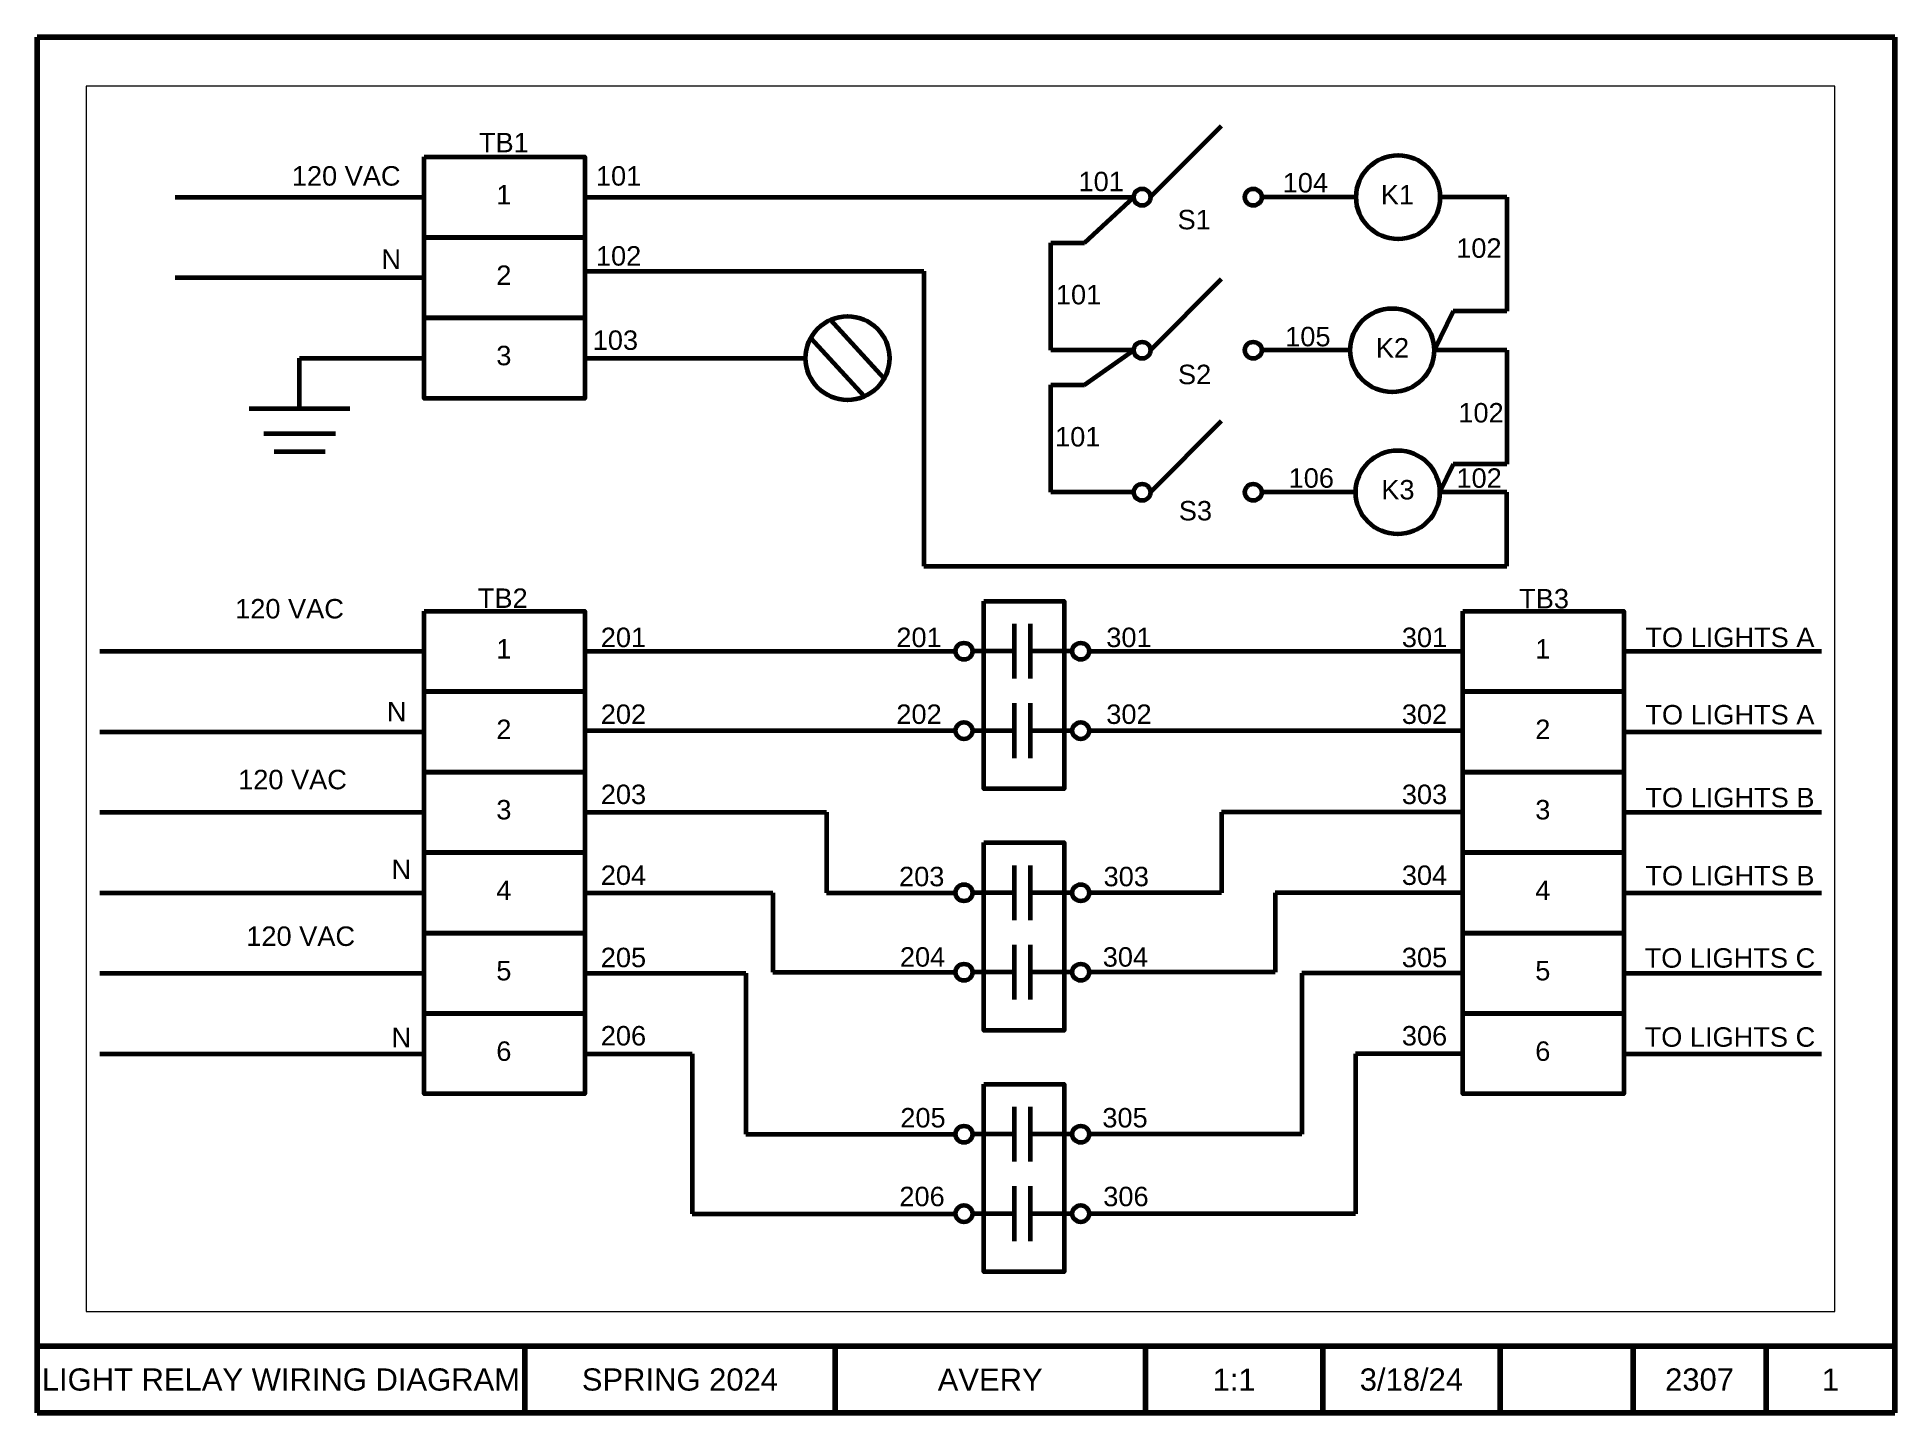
# Paper-space layout '1' of a CAD drawing. Header units: inches. Extents: x 0 to 10.5, y 0.1 to 7.8.
# The model-space entities are those that its viewports show. They can reach past a viewport. Long polylines and large blocks are cut down to what shows.
import ezdxf

# ---------------------------------------------------------------- set-up
doc = ezdxf.new("R2010")
doc.units = ezdxf.units.IN
doc.header["$MEASUREMENT"] = 0
for name, color, linetype, lineweight in [('Border', 5, 'Continuous', 80), ('Object', 1, 'Continuous', 60), ('Text', 7, 'Continuous', 30)]:
    doc.layers.add(name, color=color, linetype=linetype, lineweight=lineweight)
doc.layers.add('VP', color=8, linetype='Continuous', plot=False)
doc.styles.get("Standard").update_dxf_attribs({"font": 'arial.ttf'})

msp = doc.modelspace()

# ---------------------------------------------------------------- linework, layer by layer
at = {"layer": 'Object'}
for p, q in [((121.959, 82.4596), (122.2241, 82.7248)), ((118.3239, 82.4587), (119.2515, 82.4587)), ((119.8515, 82.4587), (121.8965, 82.4587)), ((121.7127, 82.2881), (121.8965, 82.4587)), ((122.7254, 82.4587), (122.3734, 82.4587)), ((123.2877, 82.4587), (123.0379, 82.4587)), ((123.2877, 82.4587), (123.2877, 82.0337)), ((121.5877, 81.8881), (121.5877, 82.2881)), ((121.5877, 82.2881), (121.7127, 82.2881)), ((119.8515, 82.1831), (121.1147, 82.1831)), ((121.1147, 82.1831), (121.1147, 81.0831)), ((118.3239, 82.1587), (119.2515, 82.1587)), ((121.959, 81.889), (122.2241, 82.1542)), ((120.9668, 81.7831), (120.7662, 82.0013)), ((123.0877, 82.0337), (123.0163, 81.8881)), ((123.2877, 82.0337), (123.0877, 82.0337)), ((120.8929, 81.7157), (120.6928, 81.9334)), ((118.7877, 81.8587), (119.2515, 81.8587)), ((118.7877, 81.6712), (118.7877, 81.8587)), ((119.8515, 81.8587), (120.6738, 81.8587)), ((121.8965, 81.8881), (121.5877, 81.8881)), ((121.7127, 81.7587), (121.8965, 81.8881)), ((122.7038, 81.8881), (122.3734, 81.8881)), ((123.2877, 81.8881), (123.0163, 81.8881)), ((123.2877, 81.8881), (123.2877, 81.4631)), ((121.5877, 81.3587), (121.5877, 81.7587)), ((121.5877, 81.7587), (121.7127, 81.7587)), ((118.6002, 81.6712), (118.9752, 81.6712)), ((118.6543, 81.5775), (118.9211, 81.5775)), ((121.959, 81.3596), (122.2241, 81.6248)), ((118.6926, 81.5112), (118.8828, 81.5112)), ((123.0877, 81.4631), (123.0365, 81.3587)), ((123.2877, 81.4631), (123.0877, 81.4631)), ((121.8965, 81.3587), (121.5877, 81.3587)), ((122.724, 81.3587), (122.3734, 81.3587)), ((123.2877, 81.3587), (123.0365, 81.3587)), ((123.2877, 81.0831), (123.2877, 81.3587)), ((121.1147, 81.0831), (123.2877, 81.0831)), ((118.0428, 80.7658), (119.2515, 80.7658)), ((119.8515, 80.7658), (121.2327, 80.7658)), ((121.4515, 80.7662), (121.2952, 80.7662)), ((121.6677, 80.7662), (121.5114, 80.7662)), ((121.7302, 80.7658), (123.1236, 80.7658)), ((123.7236, 80.7658), (124.4599, 80.7658)), ((118.0428, 80.4658), (119.2515, 80.4658)), ((119.8515, 80.4701), (121.2327, 80.4701)), ((121.4515, 80.47), (121.2952, 80.47)), ((121.6677, 80.47), (121.5114, 80.47)), ((121.7302, 80.4705), (123.1236, 80.4705)), ((123.7236, 80.4658), (124.4599, 80.4658)), ((118.0428, 80.1658), (119.2515, 80.1658)), ((119.8515, 80.1658), (120.7515, 80.1658)), ((120.7515, 80.1658), (120.7515, 79.8658)), ((123.1236, 80.1658), (122.2236, 80.1658)), ((122.2236, 80.1658), (122.2236, 79.8658)), ((123.7236, 80.1658), (124.4599, 80.1658)), ((118.0428, 79.8658), (119.2515, 79.8658)), ((119.8515, 79.8658), (120.5515, 79.8658)), ((120.5515, 79.8658), (120.5515, 79.5696)), ((120.7515, 79.8658), (121.2327, 79.8658)), ((121.4515, 79.8658), (121.2952, 79.8658)), ((121.6677, 79.8658), (121.5114, 79.8658)), ((122.2236, 79.8658), (121.7302, 79.8658)), ((123.1236, 79.8658), (122.4236, 79.8658)), ((122.4236, 79.8658), (122.4236, 79.5696)), ((123.7236, 79.8658), (124.4599, 79.8658)), ((118.0428, 79.5658), (119.2515, 79.5658)), ((119.8515, 79.5658), (120.4515, 79.5658)), ((120.4515, 79.5658), (120.4515, 78.9658)), ((120.5515, 79.5696), (121.2327, 79.5696)), ((121.4515, 79.5696), (121.2952, 79.5696)), ((121.6677, 79.5696), (121.5114, 79.5696)), ((122.4236, 79.5696), (121.7302, 79.5696)), ((123.1236, 79.5658), (122.5236, 79.5658)), ((122.5236, 79.5658), (122.5236, 78.9658)), ((123.7236, 79.5658), (124.4599, 79.5658)), ((118.0428, 79.2658), (119.2515, 79.2658)), ((119.8515, 79.2658), (120.2515, 79.2658)), ((120.2515, 79.2658), (120.2515, 78.6696)), ((123.1236, 79.2658), (122.7236, 79.2658)), ((122.7236, 79.2658), (122.7236, 78.6696)), ((123.7236, 79.2658), (124.4599, 79.2658)), ((120.4515, 78.9658), (121.2327, 78.9658)), ((121.4515, 78.9658), (121.2952, 78.9658)), ((121.6677, 78.9658), (121.5114, 78.9658)), ((122.5236, 78.9658), (121.7302, 78.9658)), ((120.2515, 78.6696), (121.2327, 78.6696)), ((121.4515, 78.6696), (121.2952, 78.6696)), ((121.6677, 78.6696), (121.5114, 78.6696)), ((122.7236, 78.6696), (121.7302, 78.6696))]:
    msp.add_line(p, q, dxfattribs=at)
for points in [[(119.2515, 82.6087), (119.8515, 82.6087), (119.8515, 82.3087), (119.2515, 82.3087)], [(119.2515, 82.3087), (119.8515, 82.3087), (119.8515, 82.0087), (119.2515, 82.0087)], [(119.2515, 82.0087), (119.8515, 82.0087), (119.8515, 81.7087), (119.2515, 81.7087)], [(121.3376, 80.9532), (121.6376, 80.9532), (121.6376, 80.2532), (121.3376, 80.2532)], [(119.2515, 80.9158), (119.8515, 80.9158), (119.8515, 80.6158), (119.2515, 80.6158)], [(123.1236, 80.9158), (123.7236, 80.9158), (123.7236, 80.6158), (123.1236, 80.6158)], [(119.2515, 80.6158), (119.8515, 80.6158), (119.8515, 80.3158), (119.2515, 80.3158)], [(123.1236, 80.6158), (123.7236, 80.6158), (123.7236, 80.3158), (123.1236, 80.3158)], [(119.2515, 80.3158), (119.8515, 80.3158), (119.8515, 80.0158), (119.2515, 80.0158)], [(123.1236, 80.3158), (123.7236, 80.3158), (123.7236, 80.0158), (123.1236, 80.0158)], [(121.3376, 80.0528), (121.6376, 80.0528), (121.6376, 79.3528), (121.3376, 79.3528)], [(119.2515, 80.0158), (119.8515, 80.0158), (119.8515, 79.7158), (119.2515, 79.7158)], [(123.1236, 80.0158), (123.7236, 80.0158), (123.7236, 79.7158), (123.1236, 79.7158)], [(119.2515, 79.7158), (119.8515, 79.7158), (119.8515, 79.4158), (119.2515, 79.4158)], [(123.1236, 79.7158), (123.7236, 79.7158), (123.7236, 79.4158), (123.1236, 79.4158)], [(119.2515, 79.4158), (119.8515, 79.4158), (119.8515, 79.1158), (119.2515, 79.1158)], [(123.1236, 79.4158), (123.7236, 79.4158), (123.7236, 79.1158), (123.1236, 79.1158)], [(121.3376, 79.1528), (121.6376, 79.1528), (121.6376, 78.4528), (121.3376, 78.4528)]]:
    msp.add_lwpolyline(points, close=True, dxfattribs=at)
for points in [[(121.4515, 80.8683), (121.4515, 80.6642)], [(121.5114, 80.6642), (121.5114, 80.8683)], [(121.4515, 80.5721), (121.4515, 80.368)], [(121.5114, 80.368), (121.5114, 80.5721)], [(121.4515, 79.9678), (121.4515, 79.7638)], [(121.5114, 79.7638), (121.5114, 79.9678)], [(121.4515, 79.6716), (121.4515, 79.4676)], [(121.5114, 79.4676), (121.5114, 79.6716)], [(121.4515, 79.0678), (121.4515, 78.8638)], [(121.5114, 78.8638), (121.5114, 79.0678)], [(121.4515, 78.7716), (121.4515, 78.5676)], [(121.5114, 78.5676), (121.5114, 78.7716)]]:
    msp.add_lwpolyline(points, dxfattribs=at)
for centre, radius in [((122.8817, 82.4587), 0.1562), ((121.9277, 82.4587), 0.0312), ((122.3422, 82.4587), 0.0312), ((122.86, 81.8881), 0.1562), ((120.83, 81.8587), 0.1562), ((121.9277, 81.8881), 0.0312), ((122.3422, 81.8881), 0.0312), ((122.8803, 81.3587), 0.1562), ((121.9277, 81.3587), 0.0312), ((122.3422, 81.3587), 0.0312), ((121.264, 80.7662), 0.0312), ((121.6989, 80.7662), 0.0312), ((121.264, 80.47), 0.0312), ((121.6989, 80.47), 0.0312), ((121.264, 79.8658), 0.0312), ((121.6989, 79.8658), 0.0312), ((121.264, 79.5696), 0.0312), ((121.6989, 79.5696), 0.0312), ((121.264, 78.9658), 0.0312), ((121.6989, 78.9658), 0.0312), ((121.264, 78.6696), 0.0312), ((121.6989, 78.6696), 0.0312)]:
    msp.add_circle(centre, radius, dxfattribs=at)

# ---------------------------------------------------------------- texts
at = {"layer": 'Text', "char_height": 0.0725, "attachment_point": 5}
for s, width, insert in [('TB1', 0.253019, (119.5491, 82.6622)), ('120 VAC', 0.548204, (118.9615, 82.5375)), ('101', 0.253019, (119.9767, 82.5375)), ('101', 0.253019, (121.7753, 82.5166)), ('104', 0.253019, (122.5362, 82.5119)), ('1', 0.253019, (119.5491, 82.4679)), ('K1', 0.253019, (122.8793, 82.4679)), ('S1', 0.253019, (122.1219, 82.3746)), ('N', 0.253019, (119.1292, 82.2274)), ('102', 0.253019, (119.9767, 82.2393)), ('102', 0.253019, (123.183, 82.2684)), ('2', 0.253019, (119.5491, 82.1679)), ('101', 0.253019, (121.691, 82.0949)), ('105', 0.253019, (122.5456, 81.9386)), ('3', 0.253019, (119.5491, 81.8679)), ('103', 0.253019, (119.9648, 81.9252)), ('K2', 0.253019, (122.8609, 81.8971)), ('S2', 0.253019, (122.1234, 81.7974)), ('102', 0.253019, (123.1909, 81.6546)), ('101', 0.253019, (121.688, 81.5651)), ('106', 0.253019, (122.5583, 81.4113)), ('102', 0.253019, (123.1838, 81.4111)), ('K3', 0.253019, (122.8811, 81.3677)), ('S3', 0.253019, (122.1265, 81.2895)), ('120 VAC', 0.548204, (118.7503, 80.9241)), ('TB2', 0.253019, (119.545, 80.9639)), ('TB3', 0.253019, (123.4259, 80.9616)), ('1', 0.253019, (119.5491, 80.775)), ('201', 0.253019, (119.9948, 80.8173)), ('201', 0.253019, (121.0964, 80.8173)), ('301', 0.253019, (121.8788, 80.8173)), ('301', 0.253019, (122.9803, 80.8173)), ('1', 0.253019, (123.4212, 80.775)), ('TO LIGHTS A', 0.7672, (124.1185, 80.8173)), ('N', 0.253019, (119.1497, 80.5409)), ('202', 0.253019, (119.9948, 80.5309)), ('202', 0.253019, (121.0964, 80.5309)), ('302', 0.253019, (121.8788, 80.5309)), ('302', 0.253019, (122.9803, 80.5309)), ('TO LIGHTS A', 0.7672, (124.1185, 80.5291)), ('2', 0.253019, (119.5491, 80.475)), ('2', 0.253019, (123.4212, 80.475)), ('120 VAC', 0.548204, (118.7614, 80.2873)), ('203', 0.253019, (119.9948, 80.2322)), ('303', 0.253019, (122.9803, 80.2322)), ('TO LIGHTS B', 0.7672, (124.1185, 80.2202)), ('3', 0.253019, (119.5491, 80.175)), ('3', 0.253019, (123.4212, 80.175)), ('N', 0.253019, (119.1669, 79.9528)), ('204', 0.253019, (119.9948, 79.9308)), ('304', 0.253019, (122.9803, 79.9308)), ('TO LIGHTS B', 0.7672, (124.1185, 79.929)), ('4', 0.253019, (119.5491, 79.875)), ('203', 0.253019, (121.1064, 79.9258)), ('303', 0.253019, (121.8687, 79.9258)), ('4', 0.253019, (123.4212, 79.875)), ('120 VAC', 0.548204, (118.7919, 79.7034)), ('205', 0.253019, (119.9948, 79.6242)), ('204', 0.253019, (121.1096, 79.6261)), ('304', 0.253019, (121.8656, 79.6261)), ('305', 0.253019, (122.9803, 79.6242)), ('TO LIGHTS C', 0.7672, (124.1185, 79.6223)), ('5', 0.253019, (119.5491, 79.575)), ('5', 0.253019, (123.4212, 79.575)), ('N', 0.253019, (119.1669, 79.3262)), ('206', 0.253019, (119.9948, 79.3324)), ('306', 0.253019, (122.9803, 79.3324)), ('TO LIGHTS C', 0.7672, (124.1185, 79.3276)), ('6', 0.253019, (119.5491, 79.275)), ('6', 0.253019, (123.4212, 79.275)), ('205', 0.253019, (121.1111, 79.0268)), ('305', 0.253019, (121.8641, 79.0268)), ('206', 0.253019, (121.1077, 78.7332)), ('306', 0.253019, (121.8675, 78.7332))]:
    msp.add_mtext_dynamic_manual_height_columns(s, width=width, gutter_width=0.4688, heights=[0.24], dxfattribs=dict(at, insert=insert))

psp = doc.layouts.new('1')

# ---------------------------------------------------------------- linework, layer by layer
at = {"layer": 'Border'}
for p, q in [((0.008, 0.053), (0.008, 7.812)), ((0.008, 7.812), (10.484, 7.812)), ((10.484, 7.812), (10.484, 0.053)), ((0.008, 0.428), (10.484, 0.428)), ((2.758, 0.053), (2.758, 0.428)), ((4.508, 0.053), (4.508, 0.428)), ((6.258, 0.053), (6.258, 0.428)), ((7.258, 0.053), (7.258, 0.428)), ((8.258, 0.053), (8.258, 0.428)), ((9.008, 0.053), (9.008, 0.428)), ((9.758, 0.053), (9.758, 0.428)), ((0.008, 0.053), (10.484, 0.053))]:
    psp.add_line(p, q, dxfattribs=at)

# ---------------------------------------------------------------- texts
at = {"layer": 'Text', "char_height": 0.125, "attachment_point": 5}
for s, width, insert in [('LIGHT RELAY WIRING DIAGRAM', 2.75, (1.383, 0.24)), ('SPRING 2024', 1.75, (3.633, 0.24)), ('AVERY', 1.75, (5.383, 0.24)), ('1:1', 1, (6.758, 0.24)), ('3/18/24', 1, (7.758, 0.24)), ('2307', 0.75, (9.383, 0.24)), ('1', 0.7258, (10.121, 0.24))]:
    psp.add_mtext_dynamic_manual_height_columns(s, width=width, gutter_width=0.625, heights=[0], dxfattribs=dict(at, insert=insert))

# ---------------------------------------------------------------- viewports
at = {"layer": 'VP'}
psp.add_viewport(center=(5.216, 4.08), size=(9.861, 6.91206), view_center_point=(121.2514, 80.5888), view_height=4.568197, dxfattribs=at)

doc.saveas('drawing.dxf')
